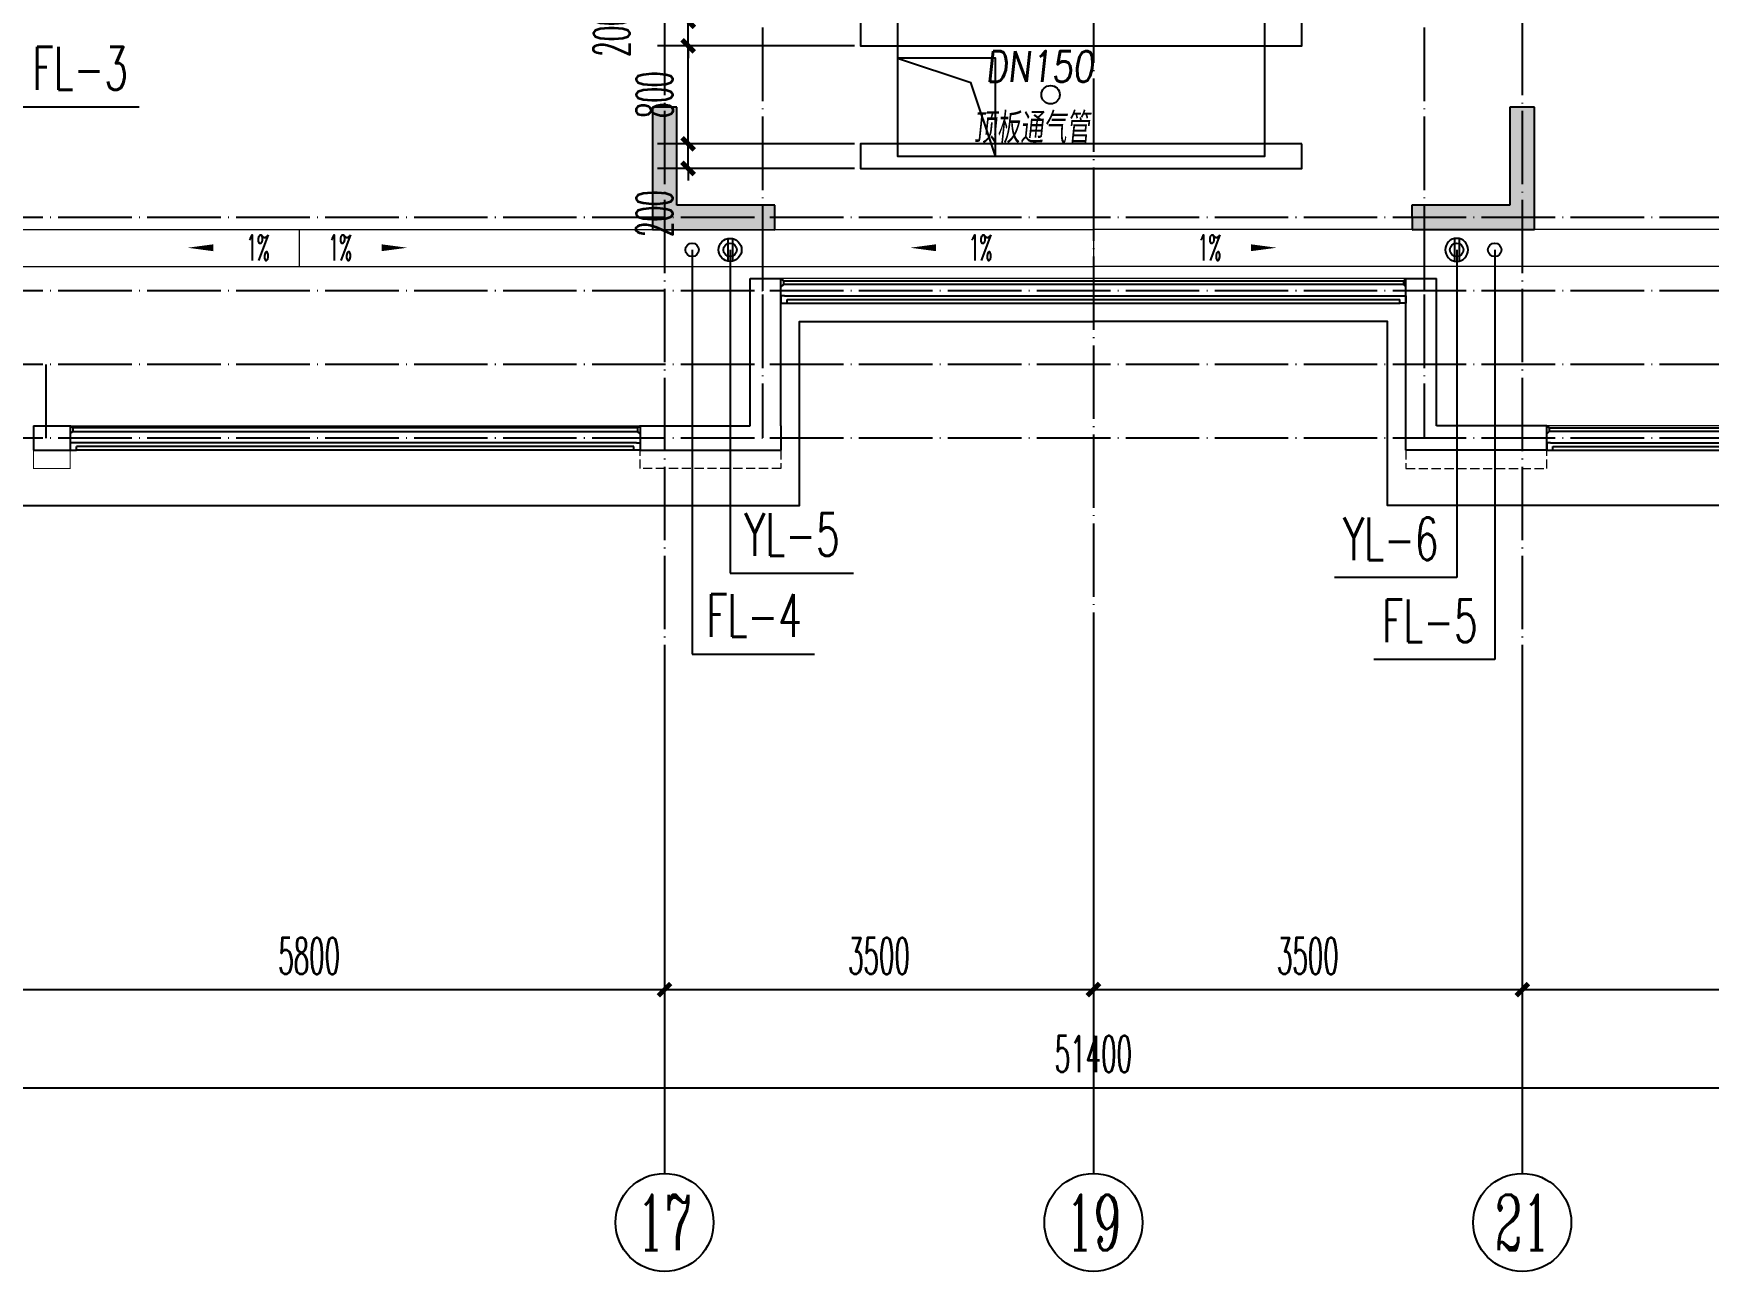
# Model space of a CAD drawing. Extents: x 27938 to 1507990, y 110129 to 923079.
# Drawn here: x 1021932 to 1035602, y 279815 to 289915 of the extents above; entities that cross this region are included whole.
import ezdxf
from ezdxf.enums import TextEntityAlignment as Align

# ---------------------------------------------------------------- set-up
doc = ezdxf.new("R2010")
doc.units = 0
doc.header["$LTSCALE"] = 1000
doc.header["$MEASUREMENT"] = 0
doc.linetypes.add('DASH', pattern=[0.35, 0.25, -0.1])
doc.linetypes.add('DOTE', pattern=[2.42, 2, -0.2, 0.02, -0.2])
for name, color, linetype in [('-XF', 7, 'H_LINE'), ('3-栏杆1', 135, 'Continuous'), ('AXIS', 3, 'Continuous'), ('AXIS_TEXT', 7, 'Continuous'), ('BZ', 2, 'Continuous'), ('DIM_废水', 31, 'Continuous'), ('DIM_雨水', 4, 'Continuous'), ('DOTE', 1, 'Continuous'), ('EQUIP_雨水斗', 7, 'Continuous'), ('PUB_HATCH', 8, 'Continuous'), ('S-COLU-LINE1', 6, 'Continuous'), ('TWT_DASH', 8, 'Continuous'), ('TWT_DIM', 3, 'Continuous'), ('TWT_水箱', 7, 'Continuous'), ('VPIPE-废水', 31, 'Continuous'), ('VPIPE-雨水', 4, 'Y'), ('WALL', 9, 'Continuous'), ('看线', 251, 'Continuous'), ('铝合金', 144, 'Continuous')]:
    doc.layers.add(name, color=color, linetype=linetype)
doc.layers.add('平面-排水沟', color=86, linetype='Continuous', lineweight=15)
doc.layers.add('平面-看线', color=45, linetype='Continuous', lineweight=15)
doc.styles.add('_TCH_AXIS', font='COMPLEX', dxfattribs={"bigfont": 'GBCBIG'})
doc.styles.add('_TCH_DIM', font='SIMPLEX.shx', dxfattribs={"width": 0.7, "bigfont": 'GBCBIG.shx'})
doc.styles.add('_TCH_DIM_T3', font='SIMPLEX.shx', dxfattribs={"width": 0.494118, "bigfont": 'GBCBIG.shx'})
doc.styles.add('_TWT_SERIAL', font='SIMPLEX', dxfattribs={"width": 0.8, "height": 3.5, "bigfont": 'HZTXT'})
doc.styles.add('COMPLEX', font='COMPLEX')
doc.styles.add('HZDX', font='simplex.shx', dxfattribs={"width": 0.75, "height": 300, "bigfont": 'aadri.shx'})
doc.styles.add('l1', font='txt.shx', dxfattribs={"width": 0.7, "bigfont": 'aadri.shx'})
doc.styles.get("Standard").update_dxf_attribs({"font": 'gbenor.shx', "bigfont": 'gbcbig.shx'})
doc.linetypes.add('H_LINE', pattern='A,3,-0.2,["XH",l1,S=0.25,R=0,X=-0.1,Y=-0.115],-0.35', length=3.55)
doc.linetypes.add('Y', pattern='A,3,-0.2,["Y",Standard,S=0.25,R=0,X=-0.1,Y=-0.115],-0.2', length=3.4)
doc.dimstyles.new('_TCH_ARCH&&100', dxfattribs={"dimtxt": 297.5, "dimasz": 100, "dimexe": 250, "dimexo": 300, "dimgap": 126.25, "dimtad": 1, "dimdec": 0, "dimzin": 0, "dimdsep": 46, "dimtxsty": '_TCH_DIM_T3', "dimblk": 'ARCHTICK', "dimcen": 0.09, "dimclrt": 4, "dimazin": 2, "dimtfac": 1, "dimtdec": 0, "dimtix": 1, "dimtmove": 2, "dimatfit": 3, "dimfxl": 100, "dimtolj": 1, "dimtzin": 0, "dimarcsym": 0})
doc.dimstyles.new('_TWT_ARCH&&100', dxfattribs={"dimtxt": 297.5, "dimasz": 100, "dimexe": 250, "dimexo": 300, "dimgap": 126.25, "dimtad": 1, "dimdec": 0, "dimzin": 0, "dimdsep": 46, "dimtxsty": '_TCH_DIM_T3', "dimblk": 'ARCHTICK', "dimcen": 0.09, "dimclrt": 7, "dimazin": 2, "dimtfac": 1, "dimtdec": 0, "dimtix": 1, "dimtmove": 2, "dimatfit": 3, "dimfxl": 1, "dimtolj": 1, "dimtzin": 0, "dimarcsym": 0})

# ---------------------------------------------------------------- blocks, each defined once
blk = doc.blocks.new('GDGDGDSDA')
at = {"layer": 'DOTE', "color": 0, "linetype": 'DOTE', "ltscale": 0.3}
for p, q in [((444335, 376108), (444335, 359558)), ((440835, 367858), (440835, 359558)), ((447835, 367858), (447835, 359558)), ((471335, 363358), (417335, 363358)), ((441635, 363358), (441635, 362758)), ((447035, 363358), (447035, 362758)), ((471335, 362758), (417335, 362758)), ((471335, 362158), (417335, 362158)), ((435785, 362158), (435785, 361558)), ((471335, 361558), (417335, 361558))]:
    blk.add_line(p, q, dxfattribs=at)
blk = doc.blocks.new('FGSDFHGFDADW')
at = {"layer": 'PUB_HATCH'}
for points in [[(557117, 288316), (558116, 288315), (558117, 288515), (557317, 288515), (557318, 289315), (557118, 289315)], [(564317, 288316), (564316, 289315), (564116, 289315), (564116, 288515), (563316, 288515), (563317, 288315)]]:
    blk.add_hatch(color=256, dxfattribs=at).paths.add_polyline_path(points)
at = {"layer": 'S-COLU-LINE1'}
for p, q in [((557118, 289315), (557117, 288316)), ((557318, 289315), (557118, 289315)), ((557317, 288515), (557318, 289315)), ((564316, 289315), (564116, 289315)), ((564116, 289315), (564116, 288515)), ((564317, 288316), (564316, 289315)), ((558117, 288515), (557317, 288515)), ((558116, 288315), (558117, 288515)), ((564116, 288515), (563316, 288515)), ((563316, 288515), (563317, 288315)), ((557117, 288316), (558116, 288315)), ((563317, 288315), (564317, 288316))]:
    blk.add_line(p, q, dxfattribs=at)
blk = doc.blocks.new('A$C40D21977')
at = {"layer": 'TWT_DASH'}
for points in [[(-1200, 2200), (-1200, -1400), (-1000, -1400), (-1000, 2200)], [(-200, 2200), (-200, -1400), (0, -1400), (0, 2200)], [(800, 2200), (800, -1400), (1000, -1400), (1000, 2200)], [(1800, 2200), (1800, -1400), (2000, -1400), (2000, 2200)], [(2800, 2200), (2800, -1400), (3000, -1400), (3000, 2200)]]:
    blk.add_lwpolyline(points, close=True, dxfattribs=at)
at = {"layer": 'TWT_水箱'}
blk.add_lwpolyline([(-1100, 1900), (-1100, -1100), (2900, -1100), (2900, 1900)], close=True, dxfattribs=at)
blk = doc.blocks.new('_ArchTick')
at = {"color": 0, "linetype": 'ByBlock', "const_width": 0.4}
blk.add_lwpolyline([(-0.5, -0.5), (0.5, 0.5)], dxfattribs=at)
blk = doc.blocks.new('*D543')
at = {"layer": 'Defpoints', "color": 0}
for p in [(1027275, 289015), (1028932, 289015), (1028932, 288815)]:
    blk.add_point(p, dxfattribs=at)
at = {"layer": 'TWT_DIM', "color": 0, "lineweight": -2}
for p, q in [((1027275, 289015), (1027275, 289115)), ((1028632, 289015), (1027025, 289015)), ((1027275, 288815), (1027275, 289015)), ((1028632, 288815), (1027025, 288815)), ((1027275, 288815), (1027275, 288715))]:
    blk.add_line(p, q, dxfattribs=at)
at = {"layer": 'TWT_DIM', "color": 0, "lineweight": -2, "xscale": 100, "yscale": 100, "zscale": 100}
for p, rotation in [((1027275, 289015), 270), ((1027275, 288815), 90)]:
    blk.add_blockref('_ArchTick', p, dxfattribs=dict(at, rotation=rotation))
at = {"layer": 'TWT_DIM', "color": 7, "insert": (1027000, 288445), "char_height": 297.5, "attachment_point": 5, "rotation": 90, "style": '_TCH_DIM_T3'}
blk.add_mtext('\\A1;200', dxfattribs=at)
blk = doc.blocks.new('*D544')
at = {"layer": 'Defpoints', "color": 0}
for p in [(1027275, 289815), (1028932, 289815), (1028932, 289015)]:
    blk.add_point(p, dxfattribs=at)
at = {"layer": 'TWT_DIM', "color": 0, "lineweight": -2}
for p, q in [((1028632, 289815), (1027025, 289815)), ((1027275, 289015), (1027275, 289815)), ((1028632, 289015), (1027025, 289015))]:
    blk.add_line(p, q, dxfattribs=at)
at = {"layer": 'TWT_DIM', "color": 0, "lineweight": -2, "xscale": 100, "yscale": 100, "zscale": 100}
for p, rotation in [((1027275, 289815), 90), ((1027275, 289015), 270)]:
    blk.add_blockref('_ArchTick', p, dxfattribs=dict(at, rotation=rotation))
at = {"layer": 'TWT_DIM', "color": 7, "insert": (1027000, 289415), "char_height": 297.5, "attachment_point": 5, "rotation": 90, "style": '_TCH_DIM_T3'}
blk.add_mtext('\\A1;800', dxfattribs=at)
blk = doc.blocks.new('*D545')
at = {"layer": 'Defpoints', "color": 0}
for p in [(1027275, 290015), (1028932, 290015), (1028932, 289815)]:
    blk.add_point(p, dxfattribs=at)
at = {"layer": 'TWT_DIM', "color": 0, "lineweight": -2}
for p, q in [((1027275, 290015), (1027275, 290115)), ((1028632, 290015), (1027025, 290015)), ((1027275, 289815), (1027275, 290015)), ((1028632, 289815), (1027025, 289815)), ((1027275, 289815), (1027275, 289715))]:
    blk.add_line(p, q, dxfattribs=at)
at = {"layer": 'TWT_DIM', "color": 0, "lineweight": -2, "xscale": 100, "yscale": 100, "zscale": 100}
for p, rotation in [((1027275, 290015), 270), ((1027275, 289815), 90)]:
    blk.add_blockref('_ArchTick', p, dxfattribs=dict(at, rotation=rotation))
at = {"layer": 'TWT_DIM', "color": 7, "insert": (1026650, 289915), "char_height": 297.5, "attachment_point": 5, "rotation": 90, "style": '_TCH_DIM_T3'}
blk.add_mtext('\\A1;200', dxfattribs=at)
blk = doc.blocks.new('*D630')
at = {"layer": 'AXIS', "color": 0, "lineweight": -2}
for p, q in [((1034082, 284315), (1034082, 281865)), ((1039882, 284315), (1039882, 281865)), ((1034082, 282115), (1039882, 282115))]:
    blk.add_line(p, q, dxfattribs=at)
at = {"layer": 'Defpoints', "color": 0}
for p in [(1034082, 284615), (1039882, 284615), (1039882, 282115)]:
    blk.add_point(p, dxfattribs=at)
at = {"layer": 'AXIS', "color": 0, "lineweight": -2, "xscale": 100, "yscale": 100, "zscale": 100, "rotation": 180}
blk.add_blockref('_ArchTick', (1034082, 282115), dxfattribs=at)
at = {"layer": 'AXIS', "color": 0, "lineweight": -2, "xscale": 100, "yscale": 100, "zscale": 100}
blk.add_blockref('_ArchTick', (1039882, 282115), dxfattribs=at)
at = {"layer": 'AXIS', "color": 4, "insert": (1036982, 282390), "char_height": 297.5, "attachment_point": 5, "style": '_TCH_DIM_T3'}
blk.add_mtext('\\A1;5800', dxfattribs=at)
blk = doc.blocks.new('*D631')
at = {"layer": 'AXIS', "color": 0, "lineweight": -2}
for p, q in [((1030582, 284315), (1030582, 281865)), ((1034082, 284315), (1034082, 281865)), ((1030582, 282115), (1034082, 282115))]:
    blk.add_line(p, q, dxfattribs=at)
at = {"layer": 'Defpoints', "color": 0}
for p in [(1030582, 284615), (1034082, 284615), (1034082, 282115)]:
    blk.add_point(p, dxfattribs=at)
at = {"layer": 'AXIS', "color": 0, "lineweight": -2, "xscale": 100, "yscale": 100, "zscale": 100, "rotation": 180}
blk.add_blockref('_ArchTick', (1030582, 282115), dxfattribs=at)
at = {"layer": 'AXIS', "color": 0, "lineweight": -2, "xscale": 100, "yscale": 100, "zscale": 100}
blk.add_blockref('_ArchTick', (1034082, 282115), dxfattribs=at)
at = {"layer": 'AXIS', "color": 4, "insert": (1032332, 282390), "char_height": 297.5, "attachment_point": 5, "style": '_TCH_DIM_T3'}
blk.add_mtext('\\A1;3500', dxfattribs=at)
blk = doc.blocks.new('*D692')
at = {"layer": 'AXIS', "color": 0, "lineweight": -2}
for p, q in [((1021282, 284315), (1021282, 281865)), ((1027082, 284315), (1027082, 281865)), ((1021282, 282115), (1027082, 282115))]:
    blk.add_line(p, q, dxfattribs=at)
at = {"layer": 'Defpoints', "color": 0}
for p in [(1021282, 284615), (1027082, 284615), (1027082, 282115)]:
    blk.add_point(p, dxfattribs=at)
at = {"layer": 'AXIS', "color": 0, "lineweight": -2, "xscale": 100, "yscale": 100, "zscale": 100, "rotation": 180}
blk.add_blockref('_ArchTick', (1021282, 282115), dxfattribs=at)
at = {"layer": 'AXIS', "color": 0, "lineweight": -2, "xscale": 100, "yscale": 100, "zscale": 100}
blk.add_blockref('_ArchTick', (1027082, 282115), dxfattribs=at)
at = {"layer": 'AXIS', "color": 4, "insert": (1024182, 282390), "char_height": 297.5, "attachment_point": 5, "style": '_TCH_DIM_T3'}
blk.add_mtext('\\A1;5800', dxfattribs=at)
blk = doc.blocks.new('*D693')
at = {"layer": 'AXIS', "color": 0, "lineweight": -2}
for p, q in [((1027082, 284315), (1027082, 281865)), ((1030582, 284315), (1030582, 281865)), ((1027082, 282115), (1030582, 282115))]:
    blk.add_line(p, q, dxfattribs=at)
at = {"layer": 'Defpoints', "color": 0}
for p in [(1027082, 284615), (1030582, 284615), (1030582, 282115)]:
    blk.add_point(p, dxfattribs=at)
at = {"layer": 'AXIS', "color": 0, "lineweight": -2, "xscale": 100, "yscale": 100, "zscale": 100, "rotation": 180}
blk.add_blockref('_ArchTick', (1027082, 282115), dxfattribs=at)
at = {"layer": 'AXIS', "color": 0, "lineweight": -2, "xscale": 100, "yscale": 100, "zscale": 100}
blk.add_blockref('_ArchTick', (1030582, 282115), dxfattribs=at)
at = {"layer": 'AXIS', "color": 4, "insert": (1028832, 282390), "char_height": 297.5, "attachment_point": 5, "style": '_TCH_DIM_T3'}
blk.add_mtext('\\A1;3500', dxfattribs=at)
blk = doc.blocks.new('*D694')
at = {"layer": 'AXIS', "color": 0, "lineweight": -2}
for p, q in [((1004882, 284315), (1004882, 281065)), ((1056282, 284315), (1056282, 281065)), ((1004882, 281315), (1056282, 281315))]:
    blk.add_line(p, q, dxfattribs=at)
at = {"layer": 'Defpoints', "color": 0}
for p in [(1004882, 284615), (1056282, 284615), (1056282, 281315)]:
    blk.add_point(p, dxfattribs=at)
at = {"layer": 'AXIS', "color": 0, "lineweight": -2, "xscale": 100, "yscale": 100, "zscale": 100, "rotation": 180}
blk.add_blockref('_ArchTick', (1004882, 281315), dxfattribs=at)
at = {"layer": 'AXIS', "color": 0, "lineweight": -2, "xscale": 100, "yscale": 100, "zscale": 100}
blk.add_blockref('_ArchTick', (1056282, 281315), dxfattribs=at)
at = {"layer": 'AXIS', "color": 4, "insert": (1030582, 281590), "char_height": 297.5, "attachment_point": 5, "style": '_TCH_DIM_T3'}
blk.add_mtext('\\A1;51400', dxfattribs=at)
blk = doc.blocks.new('_AXISO')
blk.add_circle((0, 0), 0.5)
at = {"layer": 'AXIS_TEXT', "style": 'COMPLEX', "width": 1.041667}
blk.add_attdef('A', text='', height=0.56, dxfattribs=at).set_placement((-0.25, -0.28), (0.25, -0.28), align=Align.FIT)
blk = doc.blocks.new('$TwtSys$00000139')
at = {"color": 7}
for p, q in [((-19, 92, 0), (-19, -92, 0)), ((19, 92, 0), (19, -92, 0))]:
    blk.add_line(p, q, dxfattribs=at)
blk.add_circle((0, 0, 0), 93.8)

msp = doc.modelspace()

# ---------------------------------------------------------------- linework, layer by layer
at = {"layer": '-XF'}
msp.add_circle((1030232.3, 289415.4), 75, dxfattribs=at)
at = {"color": 8, "const_width": 8}
msp.add_lwpolyline([(1022232.2, 286515.4), (1022232.2, 286365.4), (1021932.2, 286365.4), (1021932.2, 286515.4)], dxfattribs=at)
at = {"layer": '3-栏杆1', "color": 8}
for p, q in [((1028052.5, 287897.6), (1028032.2, 287915.4)), ((1028032.2, 287915.4), (1028052.5, 287897.6)), ((1028052.5, 287897.5), (1033112, 287897.6)), ((1028052.5, 287897.6), (1028052.5, 287868.3)), ((1033112, 287897.6), (1033132.2, 287915.4)), ((1033132.2, 287915.4), (1033112, 287897.6)), ((1033112, 287897.6), (1033112, 287868.3)), ((1028052.5, 287868.3), (1028032.2, 287848.4)), ((1028032.2, 287848.4), (1028052.5, 287868.3)), ((1033112, 287868.3), (1028052.5, 287868.2)), ((1033132.2, 287848.4), (1033112, 287868.3)), ((1022252.5, 286697.6), (1022232.2, 286715.4)), ((1022232.2, 286715.4), (1022252.5, 286697.6)), ((1022232.2, 286648.4), (1022252.5, 286668.3)), ((1026862, 286697.5), (1022252.5, 286697.6)), ((1022252.5, 286697.6), (1022252.5, 286668.3)), ((1022252.5, 286668.3), (1026862, 286668.2)), ((1026862, 286697.6), (1026882.2, 286715.4)), ((1026882.2, 286715.4), (1026862, 286697.6)), ((1026862, 286697.6), (1026862, 286668.3)), ((1026862, 286668.3), (1026882.2, 286648.4)), ((1026882.2, 286648.4), (1026862, 286668.3)), ((1034302.5, 286697.6), (1034282.2, 286715.4)), ((1034282.2, 286715.4), (1034302.5, 286697.6)), ((1034302.5, 286668.3), (1034282.2, 286648.4)), ((1034282.2, 286648.4), (1034302.5, 286668.3)), ((1034302.5, 286697.5), (1038912, 286697.6)), ((1034302.5, 286697.6), (1034302.5, 286668.3)), ((1038912, 286668.3), (1034302.5, 286668.2))]:
    msp.add_line(p, q, dxfattribs=at)
at = {"layer": 'AXIS', "color": 8}
for p, q in [((1027082.2, 284615.3), (1027082.2, 280615.3)), ((1030582.2, 284615.3), (1030582.2, 280615.3)), ((1034082.2, 284615.3), (1034082.2, 280615.3))]:
    msp.add_line(p, q, dxfattribs=at)
at = {"layer": 'DIM_废水'}
for p, q in [((1021807.2, 289316.2), (1022795, 289316.2)), ((1027307.2, 288150.4), (1027307.2, 284852.2)), ((1033857.2, 288150.4), (1033857.2, 284808.8)), ((1027307.2, 284852.2), (1028304.6, 284852.2)), ((1033857.2, 284808.8), (1032869.5, 284808.8))]:
    msp.add_line(p, q, dxfattribs=at)
at = {"layer": 'DIM_雨水'}
for p, q in [((1027617.2, 288150.4), (1027617.2, 285513.1)), ((1033547.2, 288150.4), (1033547.2, 285477.4)), ((1027617.2, 285513.1), (1028624.1, 285513.1)), ((1033547.2, 285477.4), (1032549.9, 285477.4))]:
    msp.add_line(p, q, dxfattribs=at)
at = {"layer": 'DOTE', "color": 169, "linetype": 'DOTE', "ltscale": 0.3}
for p, q in [((1027882.2, 291415.4), (1027882.2, 286615.4)), ((1033282.2, 291415.4), (1033282.2, 286615.4))]:
    msp.add_line(p, q, dxfattribs=at)
at = {"layer": 'TWT_水箱'}
for p in [(1028982.3, 289715.4), (1029782.3, 288915.4)]:
    msp.add_line(p, (1029582.3, 289515.4), dxfattribs=at)
msp.add_lwpolyline([(1028982.3, 289715.4), (1028982.3, 288915.4), (1029782.3, 288915.4), (1029782.3, 289715.4)], close=True, dxfattribs=at)
at = {"layer": 'VPIPE-废水'}
for centre in [(1027307.2, 288150.4), (1033857.2, 288150.4)]:
    msp.add_circle(centre, 55, dxfattribs=at)
at = {"layer": 'VPIPE-雨水'}
for centre in [(1027617.2, 288150.4), (1033547.2, 288150.4)]:
    msp.add_circle(centre, 55, dxfattribs=at)
at = {"layer": 'WALL', "color": 8}
for p, q in [((1027782.2, 286715.4), (1027782.2, 287915.4)), ((1027782.2, 287915.4), (1028032.2, 287915.4)), ((1028032.2, 286715.4), (1028032.2, 287915.4)), ((1033132.2, 286715.4), (1033132.2, 287915.4)), ((1033132.2, 287915.4), (1033382.2, 287915.4)), ((1033382.2, 286715.4), (1033382.2, 287915.4)), ((1021932.2, 286715.4), (1022232.2, 286715.4)), ((1021932.2, 286715.4), (1021932.2, 286515.4)), ((1022232.2, 286715.4), (1022232.2, 286515.4)), ((1026882.2, 286715.4), (1027782.2, 286715.4)), ((1026882.2, 286715.4), (1026882.2, 286515.4)), ((1028032.2, 286715.4), (1028032.2, 286715.4)), ((1028032.2, 286715.4), (1028032.2, 286515.4)), ((1033132.2, 286715.4), (1033132.2, 286715.4)), ((1033132.2, 286515.4), (1033132.2, 286715.4)), ((1034282.2, 286715.4), (1033382.2, 286715.4)), ((1034282.2, 286515.4), (1034282.2, 286715.4)), ((1021932.2, 286515.4), (1022232.2, 286515.4)), ((1026882.2, 286515.4), (1027882.2, 286515.4)), ((1027882.2, 286515.4), (1028032.2, 286515.4)), ((1033282.2, 286515.4), (1033132.2, 286515.4)), ((1034282.2, 286515.4), (1033282.2, 286515.4))]:
    msp.add_line(p, q, dxfattribs=at)
at = {"layer": '平面-排水沟', "color": 8}
for p, q in [((1021682.2, 288315.4), (1030582.2, 288315.5)), ((1024099.4, 288315.5), (1024099.4, 288015.5)), ((1030582.2, 288315.5), (1030582.2, 288015.5)), ((1039482.3, 288315.4), (1030582.2, 288315.5)), ((1021182.2, 288015.5), (1030581.9, 288015.5)), ((1039982.3, 288015.5), (1030582.6, 288015.5))]:
    msp.add_line(p, q, dxfattribs=at)
for points in [[(1023597.1, 288167.5, 0, 0, 0), (1023189.3, 288167.5, 0, 56, 0), (1023399.3, 288167.5, 0, 0, 0)], [(1024574.5, 288167.5, 0, 0, 0), (1024982.3, 288167.5, 0, 56, 0), (1024772.3, 288167.5, 0, 0, 0)], [(1029494.7, 288167.6, 0, 0, 0), (1029086.9, 288167.6, 0, 56, 0), (1029296.9, 288167.6, 0, 0, 0)], [(1031669.8, 288167.6, 0, 0, 0), (1032077.6, 288167.6, 0, 56, 0), (1031867.6, 288167.6, 0, 0, 0)]]:
    msp.add_lwpolyline(points, format="xyseb", dxfattribs=at)
at = {"layer": '平面-看线', "color": 8}
for p, q in [((1033132.2, 287915.4), (1028032.2, 287915.4)), ((1022232.2, 286715.4), (1026882.2, 286715.4)), ((1038932.2, 286715.4), (1034282.2, 286715.4))]:
    msp.add_line(p, q, dxfattribs=at)
at = {"layer": '平面-看线', "color": 8, "linetype": 'DASH', "ltscale": 0.3}
for points in [[(1028032.2, 286515.4), (1028032.2, 286365.4), (1026882.2, 286365.4), (1026882.2, 286515.4)], [(1033132.2, 286515.4), (1033132.2, 286365.4), (1034282.2, 286365.4), (1034282.2, 286515.4)]]:
    msp.add_lwpolyline(points, dxfattribs=at)
at = {"layer": '看线', "color": 8}
for points in [[(1007982.3, 287265.4), (1007982.3, 286065.4), (1028182.2, 286065.4), (1028182.2, 287565.4), (1030582.2, 287565.4)], [(1053182.2, 287265.4), (1053182.2, 286065.4), (1032982.2, 286065.4), (1032982.2, 287565.4), (1030582.2, 287565.4)]]:
    msp.add_lwpolyline(points, dxfattribs=at)
at = {"layer": '铝合金', "color": 8}
for points in [[(1028062.2, 287775.4), (1028032.2, 287775.4), (1028032.2, 287715.4), (1028082.2, 287715.4), (1028082.2, 287745.4)], [(1028032.2, 287745.4), (1028032.2, 287715.4), (1028082.2, 287715.4), (1028082.2, 287725.4), (1028082.2, 287725.4), (1028082.2, 287745.4)], [(1028062.2, 287775.4), (1033102.2, 287775.4)], [(1028082.2, 287745.4), (1033082.2, 287745.4)], [(1033102.2, 287775.4), (1033132.2, 287775.4), (1033132.2, 287715.4), (1033082.2, 287715.3), (1033082.2, 287745.3)], [(1033132.2, 287745.4), (1033132.2, 287715.4), (1033082.2, 287715.3), (1033082.2, 287725.3), (1033082.2, 287725.3), (1033082.2, 287745.4)], [(1028082.2, 287715.4), (1033082.2, 287715.4)], [(1022262.3, 286575.4), (1022232.3, 286575.4), (1022232.2, 286515.4), (1022282.2, 286515.3), (1022282.3, 286545.3)], [(1022232.3, 286545.4), (1022232.2, 286515.4), (1022282.2, 286515.3), (1022282.2, 286525.3), (1022282.2, 286525.3), (1022282.3, 286545.4)], [(1026852.3, 286575.4), (1022262.3, 286575.4)], [(1026832.2, 286515.4), (1022282.2, 286515.4)], [(1026832.3, 286545.4), (1022282.3, 286545.4)], [(1026852.3, 286575.4), (1026882.3, 286575.4), (1026882.2, 286515.4), (1026832.2, 286515.4), (1026832.3, 286545.4)], [(1026882.3, 286545.4), (1026882.2, 286515.4), (1026832.2, 286515.4), (1026832.2, 286525.4), (1026832.2, 286525.4), (1026832.3, 286545.4)], [(1034312.2, 286575.4), (1034282.2, 286575.4), (1034282.2, 286515.4), (1034332.2, 286515.4), (1034332.2, 286545.4)], [(1034282.2, 286545.4), (1034282.2, 286515.4), (1034332.2, 286515.4), (1034332.2, 286525.4), (1034332.2, 286525.4), (1034332.2, 286545.4)], [(1034312.2, 286575.4), (1038902.2, 286575.4)], [(1034332.2, 286545.4), (1038882.2, 286545.4)], [(1034332.2, 286515.4), (1038882.2, 286515.4)]]:
    msp.add_lwpolyline(points, dxfattribs=at)

# ---------------------------------------------------------------- block references
at = {"color": 8}
msp.add_blockref('FGSDFHGFDADW', (469865.7, 0), dxfattribs=at)
at = {"color": 8, "rotation": 270}
msp.add_blockref('A$C40D21977', (1030082.3, 291815.4), dxfattribs=at)
at = {"layer": 'AXIS', "color": 8}
ref = msp.add_blockref('_AXISO', (1027082.2, 280215.3), dxfattribs=dict(at, xscale=800, yscale=800, zscale=800))
ref.add_attrib('A', '17', dxfattribs={"layer": 'AXIS_TEXT', "color": 8, "ltscale": 0.5, "height": 452.55, "style": '_TCH_AXIS', "width": 0.724138}).set_placement((1026856, 279989), (1027308.5, 279989), align=Align.FIT)
ref = msp.add_blockref('_AXISO', (1030582.2, 280215.3), dxfattribs=dict(at, xscale=800, yscale=800, zscale=800))
ref.add_attrib('A', '19', dxfattribs={"layer": 'AXIS_TEXT', "color": 8, "ltscale": 0.5, "height": 452.55, "style": '_TCH_AXIS', "width": 0.724138}).set_placement((1030356, 279989), (1030808.5, 279989), align=Align.FIT)
ref = msp.add_blockref('_AXISO', (1034082.2, 280215.3), dxfattribs=dict(at, xscale=800, yscale=800, zscale=800))
ref.add_attrib('A', '21', dxfattribs={"layer": 'AXIS_TEXT', "color": 8, "ltscale": 0.5, "height": 452.55, "style": '_TCH_AXIS', "width": 0.724138}).set_placement((1033856, 279989), (1034308.5, 279989), align=Align.FIT)
at = {"layer": 'DOTE', "color": 169}
msp.add_blockref('GDGDGDSDA', (586247.4, -74943), dxfattribs=at)
at = {"layer": 'EQUIP_雨水斗'}
msp.add_blockref('$TwtSys$00000139', (1027617.2, 288150.4), dxfattribs=at)
at = {"layer": 'EQUIP_雨水斗', "yscale": -1, "rotation": 180.0000000000329}
msp.add_blockref('$TwtSys$00000139', (1033547.2, 288150.4), dxfattribs=at)

# ---------------------------------------------------------------- texts
at = {"layer": 'BZ', "style": 'HZDX', "oblique": 6, "width": 0.8}
for s, p in [('DN150', (1029702.3, 289521.4)), ('顶板通气管', (1029602.7, 289018.9))]:
    msp.add_text(s, height=250, dxfattribs=at).set_placement(p)
at = {"layer": 'DIM_废水', "color": 7, "style": '_TWT_SERIAL', "width": 0.64}
for s, p in [('FL-3', (1021925, 289456.2)), ('FL-4', (1027423.9, 284992.2)), ('FL-5', (1032939.5, 284948.8))]:
    msp.add_text(s, height=350, dxfattribs=at).set_placement(p)
at = {"layer": 'DIM_雨水', "color": 7, "style": '_TWT_SERIAL', "width": 0.64}
for s, p in [('YL-5', (1027732.8, 285653.1)), ('YL-6', (1032619.9, 285617.4))]:
    msp.add_text(s, height=350, dxfattribs=at).set_placement(p)
at = {"layer": '平面-排水沟', "color": 7, "style": '_TCH_DIM', "width": 0.494118}
for p in [(1023667.2, 288063.4), (1024337.8, 288063.4), (1029564.8, 288063.5), (1031433.1, 288063.5)]:
    msp.add_text('1%', height=208.25, dxfattribs=at).set_placement(p)

# ---------------------------------------------------------------- dimensions: what is measured, and where the dimension line sits
at = {"layer": 'AXIS', "color": 8}
for p1, p2, distance, picture, middle in [((1004882.2, 284615.4), (1056282.2, 284615.4), -3300, '*D694', (1030582.2, 281590.4)), ((1021282.3, 284615.4), (1027082.2, 284615.4), -2500, '*D692', (1024182.2, 282390.4)), ((1027082.2, 284615.4), (1030582.2, 284615.4), -2500, '*D693', (1028832.2, 282390.4)), ((1030582.2, 284615.4), (1034082.2, 284615.4), -2500, '*D631', (1032332.2, 282390.4)), ((1034082.2, 284615.4), (1039882.2, 284615.4), -2500, '*D630', (1036982.2, 282390.4))]:
    dim = msp.add_aligned_dim(p1=p1, p2=p2, distance=distance, dimstyle='_TCH_ARCH&&100', dxfattribs=at)
    dim.commit()
    dim.dimension.update_dxf_attribs({"geometry": picture, "text_midpoint": middle})
at = {"layer": 'TWT_DIM'}
for base, p1, p2, picture, middle in [((1027274.6, 290015.4), (1028932.3, 289815.4), (1028932.3, 290015.4), '*D545', (1026649.6, 289915.4)), ((1027274.6, 289015.4), (1028932.3, 288815.4), (1028932.3, 289015.4), '*D543', (1026999.6, 288445.4))]:
    dim = msp.add_linear_dim(base=base, p1=p1, p2=p2, angle=90, dimstyle='_TWT_ARCH&&100', dxfattribs=at)
    dim.commit()
    dim.dimension.update_dxf_attribs({"geometry": picture, "text_midpoint": middle, "dimtype": 129})
dim = msp.add_aligned_dim(p1=(1028932.3, 289015.4), p2=(1028932.3, 289815.4), distance=1657.6, dimstyle='_TWT_ARCH&&100', dxfattribs=at)
dim.commit()
dim.dimension.update_dxf_attribs({"geometry": '*D544', "text_midpoint": (1026999.6, 289415.4)})

doc.saveas('drawing.dxf')
